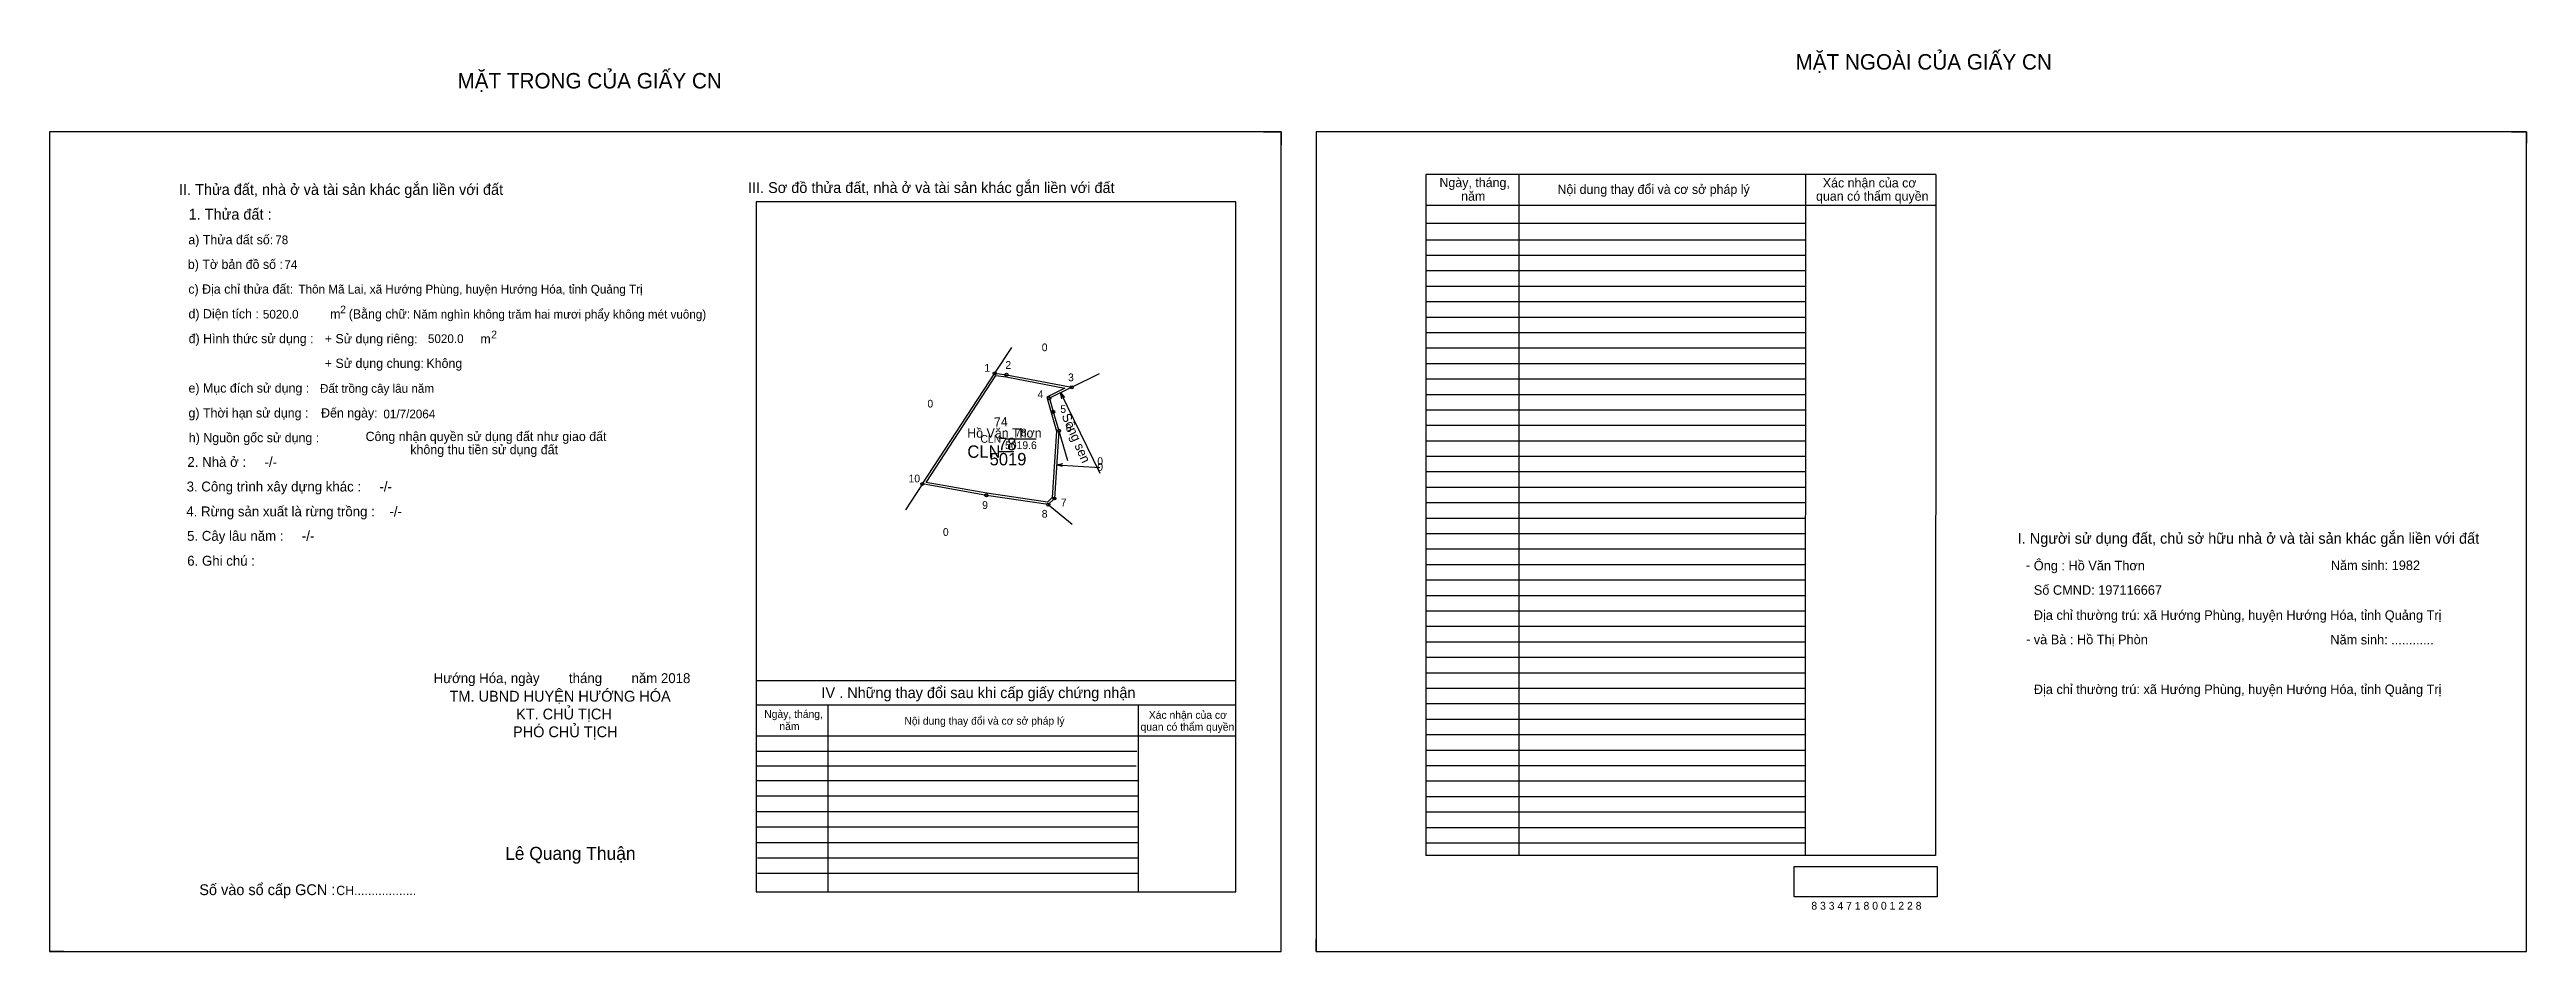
# Model space of a CAD drawing. Extents: x 533782 to 537291, y 1846647 to 1847234.
# Drawn here: x 535689 to 537291, y 1846651 to 1847234 of the extents above.
import ezdxf

# ---------------------------------------------------------------- set-up
doc = ezdxf.new("R2010")
doc.units = 0
for name, color, linetype in [('Default', 7, 'Continuous'), ('Level 10', 7, 'Continuous'), ('Level 11', 7, 'Continuous'), ('Level 13', 7, 'Continuous'), ('Level 2', 7, 'Continuous'), ('Level 22', 7, 'Continuous'), ('Level 27', 7, 'Continuous'), ('Level 3', 7, 'Continuous'), ('Level 36', 7, 'Continuous'), ('Level 4', 7, 'Continuous'), ('Level 5', 7, 'Continuous'), ('Level 55', 7, 'Continuous'), ('Level 6', 7, 'Continuous'), ('Level 63', 7, 'Continuous'), ('Level 7', 7, 'Continuous'), ('Level 8', 7, 'Continuous'), ('Level 9', 7, 'Continuous')]:
    doc.layers.add(name, color=color, linetype=linetype)

msp = doc.modelspace()

# ---------------------------------------------------------------- linework, layer by layer
at = {"layer": 'Level 10'}
for p, q in [((536474.2, 1847181.1), (536485.5, 1847181.1)), ((536485.5, 1847181.1), (536485.5, 1847172.7)), ((537281, 1847181.1), (537290.6, 1847181.1)), ((537290.6, 1847181.1), (537290.6, 1847173.7)), ((535689.4, 1846658.9), (535689.4, 1846651.1)), ((535698.6, 1846651.1), (535689.4, 1846651.1)), ((536508.3, 1846651.1), (536508.3, 1846658.9)), ((536508.3, 1846651.1), (536515.4, 1846651.1))]:
    msp.add_line(p, q, dxfattribs=at)
for points in [[(535689.4, 1846651.1), (536485.5, 1846651.1), (536485.5, 1847181.1), (535689.4, 1847181.1)], [(536508.3, 1846651.1), (537290.6, 1846651.1), (537290.6, 1847181.1), (536508.3, 1847181.1)], [(536253.6, 1846953.4), (536300.4, 1847024.9), (536308, 1847024), (536350.2, 1847015.9), (536335.7, 1847008.8), (536338.2, 1847000), (536341.9, 1846987.7), (536339, 1846944), (536335, 1846940), (536295, 1846946)], [(536256, 1846954.4), (536301.1, 1847023.4), (536307.8, 1847022.6), (536345.8, 1847015.3), (536334, 1847009.5), (536336.9, 1846999.6), (536340.4, 1846987.5), (536337.6, 1846944.6), (536334.5, 1846941.5), (536295.2, 1846947.4)]]:
    msp.add_lwpolyline(points, close=True, dxfattribs=at)
at = {"layer": 'Level 11'}
for centre in [(536300.4, 1847024.9), (536308, 1847024), (536350.2, 1847015.9), (536335.7, 1847008.8), (536338.2, 1847000), (536341.9, 1846987.7), (536253.6, 1846953.4), (536253.6, 1846953.4), (536295, 1846946), (536335, 1846940), (536339, 1846944)]:
    msp.add_circle(centre, 1, dxfattribs=at)
at = {"layer": 'Level 27'}
for p, q in [((536300.4, 1847024.9), (536311.4, 1847041.6)), ((536350.2, 1847015.9), (536368.2, 1847024.7)), ((536341.9, 1846987.7), (536347.5, 1846968.5)), ((536253.6, 1846953.4), (536242.7, 1846936.7)), ((536335, 1846940), (536350.5, 1846927.4))]:
    msp.add_line(p, q, dxfattribs=at)
at = {"layer": 'Level 6'}
msp.add_lwpolyline([(536817.3, 1846706.1), (536909.7, 1846706.1), (536909.7, 1846686.3), (536817.3, 1846686.3)], close=True, dxfattribs=at)
at = {"layer": 'Level 63'}
for p, q in [((536342.9, 1847012.4), (536368.4, 1846960.3)), ((536340.4, 1846965.8), (536368.4, 1846964))]:
    msp.add_line(p, q, dxfattribs=at)
for points in [[(536343.8, 1847008.4), (536342.9, 1847012.4), (536345.5, 1847009.3)], [(536344.2, 1846964.6), (536340.4, 1846965.8), (536344.4, 1846966.6)]]:
    msp.add_lwpolyline(points, dxfattribs=at)
at = {"layer": 'Level 7'}
for p, q in [((536824.3, 1847111.1), (536579.1, 1847111.1)), ((536824.3, 1847101.1), (536579.1, 1847101.1)), ((536824.3, 1847091.1), (536579.1, 1847091.1)), ((536824.3, 1847081.1), (536579.1, 1847081.1)), ((536824.3, 1847071.1), (536579.1, 1847071.1)), ((536824.3, 1847061.1), (536579.1, 1847061.1)), ((536824.3, 1847051.1), (536579.1, 1847051.1)), ((536824.3, 1847041.1), (536579.1, 1847041.1)), ((536824.3, 1847031.1), (536579.1, 1847031.1)), ((536824.3, 1847021.1), (536579.1, 1847021.1)), ((536824.3, 1847011.1), (536579.1, 1847011.1)), ((536824.3, 1847001.1), (536579.1, 1847001.1)), ((536824.3, 1846991.1), (536579.1, 1846991.1)), ((536302.7, 1846974.3), (536312.7, 1846974.3)), ((536824.3, 1846981.1), (536579.1, 1846981.1)), ((536824.3, 1846971.1), (536579.1, 1846971.1)), ((536824.3, 1846961.1), (536579.1, 1846961.1)), ((536824.3, 1846951.1), (536579.1, 1846951.1)), ((536824.3, 1846941.1), (536579.1, 1846941.1)), ((536824.3, 1846931.1), (536579.1, 1846931.1)), ((536824.3, 1846921.1), (536579.1, 1846921.1)), ((536824.3, 1846911.1), (536579.1, 1846911.1)), ((536824.3, 1846901.1), (536579.1, 1846901.1)), ((536824.3, 1846891.1), (536579.1, 1846891.1)), ((536824.3, 1846881.1), (536579.1, 1846881.1)), ((536824.3, 1846871.1), (536579.1, 1846871.1)), ((536824.3, 1846861.1), (536579.1, 1846861.1)), ((536824.3, 1846851.1), (536579.1, 1846851.1)), ((536824.3, 1846841.1), (536579.1, 1846841.1)), ((536824.3, 1846831.1), (536579.1, 1846831.1)), ((536824.3, 1846821.1), (536579.1, 1846821.1)), ((536824.3, 1846811.1), (536579.1, 1846811.1)), ((536824.3, 1846801.1), (536579.1, 1846801.1)), ((536392.3, 1846780.4), (536146.2, 1846780.4)), ((536824.3, 1846791.1), (536579.1, 1846791.1)), ((536824.3, 1846781.1), (536579.1, 1846781.1)), ((536391.9, 1846770.9), (536146.2, 1846770.9)), ((536393.1, 1846761.4), (536146.2, 1846761.4)), ((536824.3, 1846771.1), (536579.1, 1846771.1)), ((536824.3, 1846761.1), (536579.1, 1846761.1)), ((536393.1, 1846751.4), (536146.2, 1846751.4)), ((536824.3, 1846751.1), (536579.1, 1846751.1)), ((536393.1, 1846741.4), (536146.2, 1846741.4)), ((536393.1, 1846731.4), (536146.2, 1846731.4)), ((536824.3, 1846741.1), (536579.1, 1846741.1)), ((536824.3, 1846731.1), (536579.1, 1846731.1)), ((536393.1, 1846721.4), (536146.2, 1846721.4)), ((536824.3, 1846721.1), (536579.1, 1846721.1)), ((536393.1, 1846711.4), (536147, 1846711.4)), ((536393.1, 1846701.4), (536147, 1846701.4))]:
    msp.add_line(p, q, dxfattribs=at)
at = {"layer": 'Level 8'}
for p, q in [((536908.7, 1847153.5), (536579.1, 1847153.5)), ((536579.1, 1847153.5), (536579.1, 1846713.1)), ((536639.1, 1847153.5), (536639.1, 1846713.1)), ((536824.5, 1847153.3), (536824.3, 1846713.1)), ((536908.7, 1847153.5), (536908.6, 1846713.1)), ((536456.2, 1847135.7), (536146.2, 1847135.7)), ((536146.2, 1847135.7), (536146.2, 1846689.7)), ((536456.2, 1846689.7), (536456.2, 1847135.7)), ((536908.7, 1847133.5), (536579.1, 1847133.5)), ((536824.3, 1847121.8), (536579.1, 1847121.8)), ((536456.2, 1846826.1), (536146.2, 1846826.1)), ((536456.2, 1846810.3), (536146.2, 1846810.3)), ((536192.5, 1846810.3), (536192.5, 1846689.7)), ((536393.1, 1846810.3), (536393.1, 1846689.7)), ((536456.2, 1846790.3), (536146.2, 1846790.3)), ((536908.6, 1846713.1), (536579.1, 1846713.1)), ((536146.2, 1846689.7), (536456.2, 1846689.7))]:
    msp.add_line(p, q, dxfattribs=at)
at = {"layer": 'Level 9'}
msp.add_line((536307.1, 1846982.5), (536327.1, 1846982.5), dxfattribs=at)

# ---------------------------------------------------------------- texts
at = {"layer": 'Default'}
for s, p in [('e) Mục đích sử dụng :', (535779.2, 1847012.4)), ('g) Thời hạn sử dụng :', (535779.2, 1846996.3)), ('Đến ngày:', (535864.9, 1846996.3)), ('h) Nguồn gốc sử dụng :', (535779.4, 1846980.3)), ('Công nhận quyền sử dụng đất như giao đất', (535893.7, 1846981.1)), ('không thu tiền sử dụng đất', (535922.6, 1846972.6))]:
    msp.add_text(s, height=6, dxfattribs=at).set_placement(p)
at = {"layer": 'Level 13'}
for s, p in [('CLN', (536291.2, 1846980)), ('78', (536313.6, 1846984.1)), ('5019.6', (536307.1, 1846975.9))]:
    msp.add_text(s, height=5, dxfattribs=at).set_placement(p)
at = {"layer": 'Level 2'}
msp.add_text('Hồ Văn Thơn', height=6, dxfattribs=at).set_placement((536282.6, 1846983.3))
at = {"layer": 'Level 22'}
msp.add_text('Sông sen', height=6, rotation=293.5283, dxfattribs=at).set_placement((536343.5, 1846997.4))
at = {"layer": 'Level 3'}
msp.add_text('CLN', height=8, dxfattribs=at).set_placement((536282.7, 1846970.3))
at = {"layer": 'Level 36'}
for p in [(536330.8, 1847039.2), (536256.9, 1847002.8), (536366.7, 1846965.6), (536366.7, 1846961.9), (536266.9, 1846919.8)]:
    msp.add_text('0', height=5, dxfattribs=at).set_placement(p)
at = {"layer": 'Level 4'}
msp.add_text('78', height=8, dxfattribs=at).set_placement((536302.5, 1846975.2))
at = {"layer": 'Level 5'}
msp.add_text('5019', height=8, dxfattribs=at).set_placement((536297.1, 1846965.4))
at = {"layer": 'Level 55'}
for s, height, p in [('1', 0.8, (536300.2, 1847024.9)), ('0', 0.22, (536300.4, 1847024.7)), ('0', 0.22, (536300.4, 1847024.7)), ('2', 0.8, (536307.7, 1847024)), ('0', 0.22, (536307.9, 1847023.8)), ('3', 0.8, (536350, 1847015.9)), ('4', 0.8, (536335.4, 1847008.8)), ('0', 0.22, (536335.6, 1847008.6)), ('0', 0.22, (536335.6, 1847008.6)), ('5', 0.8, (536338, 1847000)), ('0', 0.22, (536350.1, 1847015.7)), ('0', 0.22, (536350.1, 1847015.7)), ('0', 0.22, (536350.1, 1847015.7)), ('0', 0.22, (536338.2, 1846999.8)), ('0', 0.22, (536338.2, 1846999.8)), ('6', 0.8, (536341.6, 1846987.7)), ('0', 0.22, (536341.8, 1846987.5)), ('0', 0.22, (536341.8, 1846987.5)), ('0', 0.22, (536341.8, 1846987.5)), ('0', 0.22, (536341.8, 1846987.5)), ('10', 0.8, (536253.1, 1846953.4)), ('0', 0.22, (536253.5, 1846953.2)), ('0', 0.22, (536253.5, 1846953.2)), ('9', 0.8, (536294.7, 1846946)), ('0', 0.22, (536294.9, 1846945.8)), ('8', 0.8, (536334.7, 1846940)), ('0', 0.22, (536334.9, 1846939.8)), ('0', 0.22, (536334.9, 1846939.8)), ('0', 0.22, (536334.9, 1846939.8)), ('7', 0.8, (536338.7, 1846944)), ('0', 0.22, (536338.9, 1846943.8)), ('0', 0.22, (536338.9, 1846943.8))]:
    msp.add_text(s, height=height, dxfattribs=at).set_placement(p)
at = {"layer": 'Level 6'}
for s, height, p in [('78', 5.63, (535835.3, 1847108.4)), ('74', 5.63, (535841.2, 1847092.4)), ('Thôn Mã Lai, xã Hướng Phùng, huyện Hướng Hóa, tỉnh Quảng Trị', 5.64, (535850.3, 1847076.5)), ('5020.0', 5.63, (535827.3, 1847060.3)), ('Năm nghìn không trăm hai mươi phẩy không mét vuông)', 5.632, (535924.3, 1847060.3)), ('5020.0', 5.63, (535934, 1847044.5)), ('Đất trồng cây lâu năm', 5.64, (535864.2, 1847012.3)), ('01/7/2064', 5.64, (535905.2, 1846995.8)), ('Ông : Hồ Văn Thơn', 6.16, (536972.1, 1846897.5)), ('Năm sinh: 1982', 6.16, (537164.1, 1846897.7)), ('Số CMND: 197116667', 6.16, (536972.1, 1846881.7)), ('Địa chỉ thường trú: xã Hướng Phùng, huyện Hướng Hóa, tỉnh Quảng Trị', 6.16, (536972.1, 1846865.5)), ('và Bà : Hồ Thị Phòn', 6.16, (536972.1, 1846849.7)), ('Năm sinh: ............', 6.16, (537163.8, 1846849.6)), ('Địa chỉ thường trú: xã Hướng Phùng, huyện Hướng Hóa, tỉnh Quảng Trị', 6.16, (536972.1, 1846817.5)), ('8 3 3 4 7 1 8 0 0 1 2 2 8', 5.04, (536828.3, 1846678.1))]:
    msp.add_text(s, height=height, dxfattribs=at).set_placement(p)
at = {"layer": 'Level 7'}
for s, height, p in [('MẶT NGOÀI CỦA GIẤY CN', 10, (536818.1, 1847221.3)), ('MẶT TRONG CỦA GIẤY CN', 10, (535953.1, 1847209.1)), ('II. Thửa đất, nhà ở và tài sản khác gắn liền với đất', 7, (535773.1, 1847140.3)), ('III. Sơ đồ thửa đất, nhà ở và tài sản khác gắn liền với đất', 7, (536140.9, 1847141.5)), ('Ngày, tháng,', 6, (536587.9, 1847145.3)), ('Nội dung thay đổi và cơ sở pháp lý', 6, (536664.2, 1847140.9)), ('Xác nhận của cơ', 6, (536835.7, 1847145.1)), ('1. Thửa đất :', 7, (535779.3, 1847124.3)), ('năm', 6, (536601.9, 1847136.5)), (' quan có thẩm quyền', 6, (536829.1, 1847136.5)), ('a) Thửa đất số:', 6, (535779.1, 1847108.3)), ('b) Tờ bản đồ số :', 6, (535778.8, 1847092.4)), ('c) Địa chỉ thửa đất:', 6, (535779.1, 1847076.4)), ('d) Diện tích :', 6, (535779.2, 1847060.4)), ('m', 6, (535870.8, 1847060.3)), ('2', 5, (535877.3, 1847063.7)), ('(Bằng chữ:', 6, (535882.8, 1847060.3)), ('đ) Hình thức sử dụng :', 6, (535779.3, 1847044.4)), ('+ Sử dụng riêng:', 6, (535867.3, 1847044.3)), ('m', 6, (535967.9, 1847044.2)), ('2', 5, (535974.9, 1847047.5)), ('+ Sử dụng chung:', 6, (535867.3, 1847028.4)), ('Không', 6, (535933, 1847028.4)), ('2. Nhà ở :     -/-', 6.4, (535778.5, 1846964.4)), ('3. Công trình xây dựng khác :     -/-', 6.4, (535778, 1846948.5)), ('4. Rừng sản xuất là rừng trồng :    -/-', 6.4, (535777.8, 1846932.4)), ('5. Cây lâu năm :     -/-', 6.4, (535778.3, 1846916.6)), ('I. Người sử dụng đất, chủ sở hữu nhà ở và tài sản khác gắn liền với đất', 7, (536961.7, 1846914.7)), ('6. Ghi chú :', 6.4, (535778.4, 1846900.5)), ('-', 6.4, (536967, 1846897.7)), ('-', 6.4, (536967.1, 1846849.9)), ('Hướng Hóa, ngày        tháng        năm 2018', 6.4, (535937.7, 1846824.6)), ('TM. UBND HUYỆN HƯỚNG HÓA', 7, (535948, 1846812.6)), ('KT. CHỦ TỊCH', 7, (535991, 1846801.1)), ('IV . Những thay đổi sau khi cấp giấy chứng nhận', 7, (536188.4, 1846814.9)), ('PHÓ CHỦ TỊCH', 7, (535989, 1846789.6)), ('Ngày, tháng,', 5, (536151.4, 1846802.1)), ('năm', 5, (536161.2, 1846794.2)), ('Nội dung thay đổi và cơ sở pháp lý', 5, (536242, 1846797.7)), (' quan có thẩm quyền', 5, (536392.8, 1846793.8)), ('Xác nhận của cơ', 5, (536400, 1846801.5)), ('Lê Quang Thuận', 8.4, (535983.9, 1846710.3)), ('Số vào sổ cấp GCN :', 7, (535786.2, 1846687.5)), ('CH..................', 6, (535874.7, 1846687.5))]:
    msp.add_text(s, height=height, dxfattribs=at).set_placement(p)
msp.add_text('74', height=6, rotation=2, dxfattribs=at).set_placement((536300, 1846990.3))
at = {"layer": 'Level 9'}
for s, p in [('2', (536307.3, 1847027.8)), ('1', (536293.7, 1847025.9)), ('3', (536347.8, 1847019.8)), ('4', (536328.1, 1847008.9)), ('5', (536342.8, 1846999.3)), ('6', (536346.3, 1846987)), ('10', (536244.7, 1846954.4)), ('9', (536292.3, 1846937.2)), ('8', (536330.8, 1846931.6)), ('7', (536343.1, 1846938.9))]:
    msp.add_text(s, height=5, dxfattribs=at).set_placement(p)

doc.saveas('drawing.dxf')
